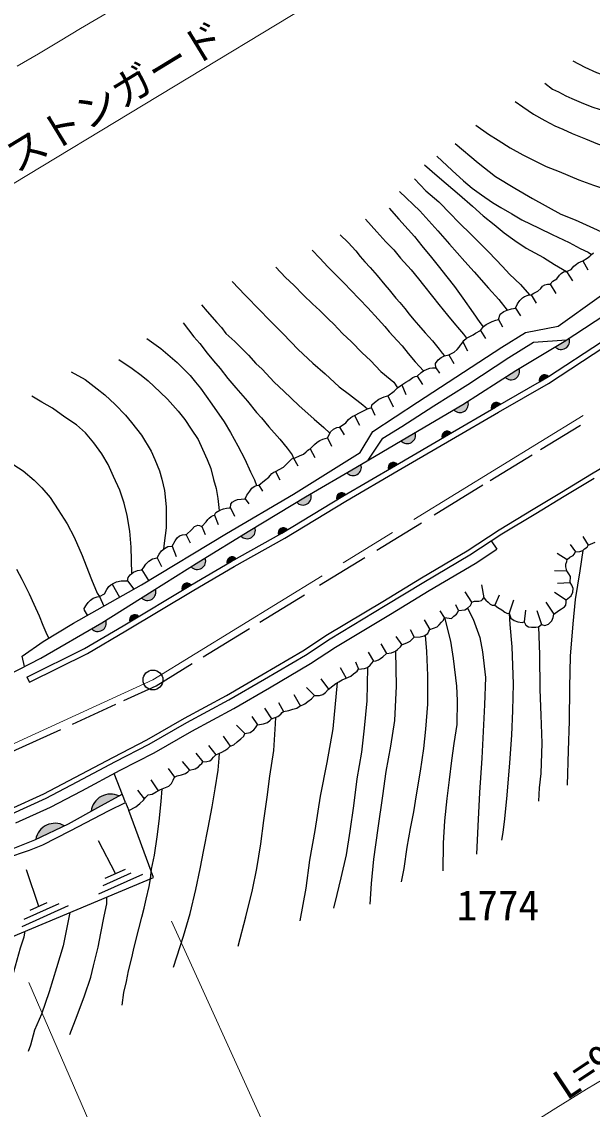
# Model space of a CAD drawing. Units: millimetres at full size, sheet at 1:1000; details may follow other scales. Extents: x 40000 to 680000, y 20000 to 380000.
# Drawn here: x 251174 to 285642, y 248745 to 314461 of the extents above; entities that cross this region are included whole.
import ezdxf
from ezdxf.enums import TextEntityAlignment as Align

# ---------------------------------------------------------------- set-up
doc = ezdxf.new("R2010")
doc.units = ezdxf.units.MM
doc.header["$LTSCALE"] = 1000
doc.linetypes.add('CHAIN', pattern=[18.5, 12, -1.5, 3.5, -1.5])
for name, color, linetype, lineweight in [('M-BGD', 7, 'Continuous', 25), ('M-BMK', 2, 'CHAIN', 13), ('M-BMK-SRVR', 3, 'Continuous', 25), ('M-STR-HTXT', 7, 'Continuous', 13), ('M-STR-STRC', 7, 'Continuous', 25)]:
    doc.layers.add(name, color=color, linetype=linetype, lineweight=lineweight)
doc.layers.add('M-BMK-HTXT', color=7, linetype='Continuous')
doc.styles.add('ＭＳ ゴシック', font='')
doc.styles.get('ＭＳ ゴシック').set_extended_font_data('MS Gothic')

msp = doc.modelspace()

# ---------------------------------------------------------------- hatches: boundary and pattern name
at = {"layer": 'M-BGD'}
for points in [[(283394, 294816, 0.82183), (284235, 295339)], [(280381, 292980, 0.82183), (281214, 293517)], [(282996, 293018, 0.84072), (282461, 292695)], [(277279, 291012, 0.82183), (278127, 291525)], [(280089, 291342, 0.84072), (279547, 291028)], [(274085, 289136, 0.82183), (274939, 289639)], [(277114, 289604, 0.84072), (276573, 289289)], [(270808, 287201, 0.82183), (271663, 287703)], [(273867, 287711, 0.84072), (273327, 287394)], [(267784, 285424, 0.82183), (268636, 285930)], [(270747, 285882, 0.84072), (270210, 285561)], [(264415, 283387, 0.82183), (265260, 283903)], [(267221, 283762, 0.84072), (266682, 283445)], [(261413, 281525, 0.82183), (262255, 282047)], [(264127, 282007, 0.84072), (263584, 281696)], [(258409, 279653, 0.82183), (259248, 280180)], [(261398, 280421, 0.84072), (260862, 280098)], [(255398, 277783, 0.82183), (256250, 278290)], [(258245, 278522, 0.84072), (257709, 278199)], [(257052, 267680, 0.51219), (255370, 266757)], [(253752, 265880, 0.51219), (252019, 265057)]]:
    msp.add_hatch(color=256, dxfattribs=at).paths.add_polyline_path(points)

# ---------------------------------------------------------------- linework, layer by layer
for p, q in [((285074, 300011), (285370, 299477)), ((284096, 299371), (284452, 298809)), ((283093, 298606), (283435, 298033)), ((281943, 297959), (282259, 297448)), ((281001, 297161), (281304, 296698)), ((279973, 296466), (280217, 296020)), ((278899, 295810), (279191, 295329)), ((277832, 295118), (278101, 294573)), ((276983, 294329), (277273, 293817)), ((276200, 293556), (276405, 293219)), ((274145, 292525), (274386, 291944)), ((275057, 293042), (275392, 292547)), ((273300, 291849), (273606, 291188)), ((272301, 291124), (272508, 290684)), ((271271, 290663), (271584, 290089)), ((270371, 289970), (270650, 289496)), ((269644, 289308), (269891, 288809)), ((268595, 288651), (268883, 288133)), ((285597, 287136), (287864, 288498)), ((267592, 288087), (267846, 287619)), ((266514, 287293), (266764, 286784)), ((283790, 286036), (285597, 287136)), ((283955, 285786), (285762, 286885)), ((265501, 286462), (265728, 286103)), ((282075, 284999), (283790, 286036)), ((264663, 285635), (264894, 285339)), ((282240, 284748), (283955, 285786)), ((262816, 284640), (263032, 284085)), ((263794, 285082), (264022, 284585)), ((280015, 283768), (282075, 284999)), ((280180, 283518), (282240, 284748)), ((262047, 283950), (262246, 283472)), ((261112, 283465), (261342, 282976)), ((278087, 282497), (280015, 283768)), ((285073, 283364), (285391, 282833)), ((260254, 282775), (260497, 282142)), ((278564, 281734), (279868, 282593)), ((279537, 283094), (279868, 282593)), ((284316, 282864), (284630, 282422)), ((259358, 282066), (259614, 281545)), ((275317, 280858), (278087, 282497)), ((283526, 282344), (284122, 281964)), ((258435, 281344), (258829, 280691)), ((275780, 280087), (278564, 281734)), ((283352, 281310), (284112, 281289)), ((257558, 280683), (257947, 280176)), ((272983, 279434), (275317, 280858)), ((256627, 280473), (257074, 279682)), ((273449, 278664), (275780, 280087)), ((278362, 279397), (277970, 280012)), ((278945, 280438), (279091, 279654)), ((283359, 279998), (284068, 279534)), ((283540, 280533), (284305, 280578)), ((255876, 279733), (256136, 279152)), ((269643, 277429), (272983, 279434)), ((280021, 279804), (279765, 279208)), ((280889, 279505), (280629, 278715)), ((282846, 279394), (283320, 278662)), ((270123, 276667), (273449, 278664)), ((276715, 278452), (276461, 278870)), ((277570, 278883), (277403, 279231)), ((281617, 278895), (281522, 278202)), ((282284, 278888), (282573, 278032)), ((275484, 278311), (275825, 277729)), ((268149, 276444), (269643, 277429)), ((274650, 277732), (274887, 277264)), ((268626, 275680), (270123, 276667)), ((272860, 276871), (273207, 276279)), ((273785, 277311), (274144, 276819)), ((265688, 274990), (268149, 276444)), ((272108, 276360), (272434, 275826)), ((266143, 274213), (268626, 275680)), ((270403, 275436), (270773, 274790)), ((271342, 275774), (271523, 275331)), ((251483, 274861), (251639, 274547)), ((263548, 273751), (265688, 274990)), ((269243, 274753), (269707, 274121)), ((263988, 272966), (266143, 274213)), ((268381, 274225), (268855, 273747)), ((261001, 272371), (263548, 273751)), ((267615, 273813), (268018, 273110)), ((261440, 271585), (263988, 272966)), ((265846, 272977), (266270, 272344)), ((266686, 273315), (266979, 272789)), ((258734, 271069), (261001, 272371)), ((265084, 272471), (265416, 271976)), ((259164, 270278), (261440, 271585)), ((264151, 271962), (264658, 271447)), ((256707, 270028), (258734, 271069)), ((263337, 271293), (263769, 270677)), ((257124, 269230), (259164, 270278)), ((261686, 270263), (262121, 269745)), ((262452, 270720), (262899, 270155)), ((254376, 268789), (256707, 270028)), ((260865, 269762), (261301, 269231)), ((252510, 267813), (254376, 268789)), ((254796, 267993), (257124, 269230)), ((257449, 267290), (256753, 269033)), ((260021, 269331), (260412, 268815)), ((259431, 267993), (258999, 268651)), ((250465, 266881), (252510, 267813)), ((252905, 267004), (254796, 267993)), ((258587, 267510), (258189, 268023)), ((250812, 266050), (252905, 267004)), ((259128, 262742), (257638, 266797)), ((256829, 262982), (255818, 264973)), ((252198, 261004), (251461, 263208)), ((255832, 261765), (258479, 262958)), ((256095, 262267), (257784, 263029)), ((256222, 262709), (257436, 263256)), ((251196, 259781), (254001, 261053)), ((251327, 260224), (253441, 261184)), ((251683, 260770), (252713, 261238))]:
    msp.add_line(p, q, dxfattribs=at)
for points in [[(284471, 312094), (285202, 311719), (285898, 311398), (286618, 311125), (287533, 310824), (288319, 310615), (289343, 310323), (290156, 310165), (291218, 310013), (292352, 309829), (293354, 309721), (294633, 309623), (295694, 309519)], [(282771, 310740), (283242, 310397), (283597, 310219), (284040, 309979), (284410, 309825), (284981, 309575), (285624, 309325), (286120, 309165), (286735, 308948), (287345, 308764), (288219, 308506), (289115, 308273), (289971, 308059), (290772, 307880), (291730, 307692), (292577, 307530), (293125, 307408), (293372, 307357)], [(280993, 309637), (281450, 309311), (282098, 308871), (282772, 308500), (283385, 308164), (283873, 307967), (284433, 307701), (285231, 307380), (285968, 307086), (286653, 306840), (287291, 306628), (288004, 306424), (288885, 306151), (289681, 305912), (290304, 305782), (290916, 305637), (291458, 305450)], [(278609, 308209), (279372, 307673), (279961, 307296), (280691, 306839), (281457, 306414), (282856, 305713), (283647, 305403), (284829, 304911), (285714, 304580), (286520, 304318), (287520, 303959), (288261, 303763), (288889, 303565), (289205, 303471), (289540, 303353)], [(277352, 307099), (278747, 305932), (279787, 305118), (280963, 304397), (282037, 303776), (283747, 302842), (284607, 302488), (285724, 301980), (286464, 301646), (286980, 301286)], [(276251, 306337), (277187, 305466), (277868, 304851), (278391, 304401), (278950, 304010), (279621, 303536), (280123, 303237), (280785, 302854), (281385, 302489), (282425, 301986), (283222, 301597), (284241, 301115), (284906, 300768), (285388, 300532), (285602, 300403)], [(250363, 275002), (252317, 275997), (256009, 278137), (259051, 280058), (261880, 281815), (264953, 283721), (268325, 285749), (271367, 287528), (274499, 289381), (277829, 291335), (281025, 293395), (283940, 295143), (287056, 297172), (290141, 299408), (293169, 301653), (295886, 303458), (297340, 304560), (299099, 305878)], [(275504, 305820), (276266, 305154), (276825, 304692), (277616, 304006), (278410, 303312), (279049, 302736), (279724, 302200), (280328, 301703), (280955, 301235), (281654, 300778), (282690, 300214), (283361, 299794), (284096, 299371)], [(251340, 275499), (251198, 276125), (252462, 277013), (254307, 278118), (258408, 280436), (263543, 283535), (267594, 285922), (271610, 288428), (272380, 289710), (275092, 291480), (280176, 294802), (281612, 295688), (283592, 296059), (286054, 297842), (288578, 299533), (290946, 301141), (293664, 302925), (295016, 303854), (296936, 305167)], [(274893, 304966), (275585, 304244), (276371, 303579), (277090, 302836), (277530, 302397), (278415, 301529), (279390, 300533), (280218, 299678), (280651, 299209), (281302, 298591), (281853, 297952)], [(251483, 274861), (254972, 276591), (257292, 277948), (261398, 280421), (263830, 281840), (266892, 283564), (270578, 285784), (273745, 287640), (276957, 289512), (279806, 291181), (282460, 292697), (282996, 293018), (286208, 295127), (289465, 297333), (292572, 299375), (295709, 301492), (298469, 303374), (299992, 304430)], [(251639, 274547), (255138, 276283), (257471, 277647), (261577, 280120), (264004, 281536), (267068, 283262), (270757, 285483), (273922, 287338), (277133, 289210), (279982, 290878), (283008, 292607), (286402, 294835), (289659, 297042), (292766, 299083), (295906, 301202), (298668, 303086), (300175, 304132)], [(273992, 304208), (275226, 303044), (276319, 301828), (277008, 301019), (277951, 299981), (278504, 299350), (279369, 298362), (280004, 297672), (280499, 297032)], [(273372, 303201), (273959, 302527), (274525, 301912), (274902, 301482), (275343, 300928), (275920, 300212), (276330, 299705), (276865, 299039), (277321, 298463), (277826, 297752), (278452, 296873), (278849, 296291), (279048, 296028)], [(271936, 302526), (272627, 301768), (273171, 301161), (273654, 300671), (274047, 300169), (274702, 299462), (275153, 298926), (275456, 298553), (275983, 297864), (276368, 297378), (276897, 296734), (277272, 296258), (277614, 295859), (277854, 295577), (278040, 295339)], [(270417, 301589), (270895, 301131), (271353, 300611), (271628, 300281), (271905, 299952), (272220, 299610), (272657, 299130), (273101, 298566), (273368, 298258), (273778, 297763), (274024, 297502), (274313, 297126), (274581, 296789), (274870, 296456), (275148, 296134), (275543, 295665), (275988, 295180), (276388, 294684), (276570, 294438), (276721, 294268)], [(255152, 278596), (254957, 278911), (254953, 279005), (255082, 279231), (255183, 279367), (255326, 279500), (255492, 279622), (255732, 279712), (255876, 279733), (256168, 279890), (256311, 280155), (256434, 280331), (256552, 280428), (256703, 280518), (256890, 280618), (257177, 280672), (257558, 280683), (257602, 280874), (257717, 281032), (257929, 281204), (258176, 281305), (258435, 281344), (258525, 281455), (258668, 281685), (258762, 281782), (258855, 281868), (259074, 281997), (259358, 282066), (259478, 282287), (259618, 282495), (259790, 282632), (260009, 282743), (260254, 282775), (260441, 283096), (260567, 283279), (260714, 283397), (260890, 283465), (261055, 283483), (261112, 283465), (261450, 283775), (261619, 283958), (261817, 284033), (261921, 284029), (262047, 283950), (262313, 284242), (262414, 284378), (262496, 284468), (262608, 284558), (262730, 284633), (262816, 284640), (262896, 284799), (263144, 284946), (263370, 285032), (263549, 285068), (263707, 285079), (263794, 285082), (263815, 285302), (263894, 285434), (264067, 285539), (264218, 285600), (264440, 285621), (264663, 285635), (264782, 285848), (264944, 286092), (265073, 286275), (265213, 286387), (265364, 286440), (265501, 286462), (265843, 286736), (266108, 286948), (266173, 287035), (266290, 287168), (266397, 287235), (266514, 287293), (266989, 287545), (267161, 287728), (267330, 287896), (267495, 288040), (267592, 288087), (267697, 288101), (267956, 288224), (268200, 288331), (268358, 288468), (268437, 288554), (268527, 288622), (268595, 288651), (268858, 288910), (269023, 289061), (269192, 289165), (269364, 289244), (269515, 289276), (269644, 289308), (269746, 289507), (269821, 289683), (270004, 289851), (270126, 289906), (270215, 289940), (270371, 289970), (270749, 290225), (270914, 290426), (271054, 290545), (271176, 290624), (271271, 290663), (271622, 290854), (271812, 290951), (272064, 291066), (272175, 291116), (272301, 291124), (272316, 291304), (272485, 291458), (272743, 291645), (273066, 291795), (273221, 291835), (273300, 291849), (273682, 292145), (273868, 292339), (274145, 292525), (274378, 292673), (274565, 292784), (274799, 292963), (274942, 293028), (275057, 293042), (275313, 293262), (275446, 293366), (275661, 293467), (275827, 293531), (275999, 293549), (276200, 293556), (276175, 293819), (276323, 294024), (276509, 294171), (276721, 294268), (276983, 294329), (277300, 294499), (277473, 294650), (277598, 294790), (277674, 294926), (277785, 295041), (277879, 295196), (278040, 295339), (278281, 295465), (278453, 295533), (278579, 295634), (278899, 295810), (279080, 296051), (279227, 296162), (279431, 296259), (279590, 296356), (279809, 296422), (279973, 296466), (280086, 296781), (280294, 296942), (280499, 297032), (280768, 297104), (281001, 297161), (281128, 297424), (281271, 297625), (281433, 297769), (281552, 297855), (281763, 297945), (281943, 297959), (282113, 298064), (282346, 298182), (282533, 298340), (282640, 298477), (282784, 298559), (282939, 298595), (283093, 298606), (283259, 298775), (283511, 298923), (283658, 299138), (283766, 299253), (283899, 299346), (284096, 299371), (284370, 299487), (284524, 299688), (284693, 299810), (284794, 299889), (284934, 299961), (285074, 300011), (285340, 300177), (285498, 300302), (285602, 300403), (285710, 300507)], [(268717, 300659), (269176, 300168), (269674, 299656), (270328, 298979), (270690, 298619), (271042, 298257), (271576, 297689), (272087, 297174), (272703, 296486), (273105, 296038), (273369, 295715), (273852, 295198), (274148, 294872), (274526, 294404), (274952, 293916), (275206, 293635), (275446, 293366)], [(266529, 299638), (267102, 299002), (267622, 298537), (268198, 297929), (268740, 297407), (269187, 297011), (269708, 296494), (270029, 296187), (270560, 295626), (271094, 295124), (271747, 294450), (272254, 293985), (272870, 293323), (273423, 292857), (273650, 292679), (273876, 292344)], [(263885, 298764), (264675, 297933), (265576, 297004), (266084, 296493), (266964, 295609), (267882, 294664), (268769, 293821), (269515, 293176), (270357, 292402), (270972, 291942), (271774, 291311), (272064, 291066)], [(262033, 297359), (262370, 296950), (262957, 296287), (263241, 295979), (263511, 295622), (264039, 295131), (264462, 294708), (264879, 294308), (265308, 293801), (265691, 293466), (266418, 292685), (267007, 292141), (267921, 291264), (268835, 290455), (269420, 289948), (269784, 289595)], [(260933, 296265), (261576, 295425), (261935, 295016), (262376, 294441), (262754, 293970), (263153, 293507), (263629, 292911), (264102, 292347), (264820, 291534), (265366, 290857), (265661, 290522), (266107, 289986), (266764, 289242), (267207, 288690), (267519, 288287), (267592, 288087)], [(258727, 295319), (259581, 294717), (260570, 293863), (261352, 293088), (261673, 292674), (261966, 292322), (262655, 291348), (263395, 290279), (263779, 289650), (264219, 288842), (264654, 288031), (264999, 287266), (265232, 286784), (265364, 286440)], [(272105, 287965), (272988, 289304), (274132, 290011), (276077, 291248), (278121, 292546), (280611, 294176), (282094, 295103), (284077, 295232)], [(257042, 294050), (257844, 293499), (258397, 293102), (258802, 292758), (259543, 292077), (259978, 291654), (260618, 290927), (261030, 290435), (261413, 289845), (261828, 289213), (262097, 288634), (262373, 288017), (262600, 287465), (262767, 286795), (262929, 286247), (263013, 285649), (263088, 285105), (263091, 284915)], [(254161, 293297), (255011, 292833), (255737, 292279), (256189, 291911), (256825, 291330), (257440, 290697), (257799, 290242), (258400, 289485), (258993, 288516), (259222, 288014), (259506, 287315), (259639, 286816), (259802, 286140), (259895, 285153), (259889, 283888), (259781, 282962), (259740, 282592)], [(257823, 281118), (257780, 282702), (257695, 283673), (257544, 284627), (257366, 285374), (257098, 286152), (256715, 286975), (256390, 287706), (256007, 288343), (255538, 289013), (255017, 289614), (254478, 290095), (253769, 290573), (253039, 291102), (252379, 291481), (251792, 291841)], [(247641, 289485), (248457, 289065), (249288, 288589), (249960, 288185), (250692, 287683), (251268, 287316), (251922, 286764), (252386, 286304), (252897, 285715), (253383, 284974), (253909, 284130), (254333, 283315), (254815, 282215), (255064, 281587), (255388, 280764), (255724, 279923), (255876, 279733)], [(250581, 266604), (252641, 267543), (254516, 268524), (256846, 269762), (258877, 270805), (261147, 272109), (263695, 273489), (265840, 274731), (268308, 276190), (269803, 277175), (273139, 279177), (275471, 280601), (278246, 282243), (280180, 283518)], [(250205, 263919), (251634, 264410), (252445, 264719), (254089, 265563), (256457, 266799), (257449, 267290), (257638, 266797), (258063, 267021), (258313, 267222), (258528, 267431), (258646, 267590), (258813, 267743), (259049, 267791), (259299, 267923), (259563, 268062), (260058, 268259), (260218, 268426), (260329, 268634), (260412, 268815), (260565, 268891), (260829, 268953), (261065, 269037), (261211, 269141), (261301, 269231), (261649, 269315), (261844, 269440), (261962, 269551), (262052, 269634), (262121, 269745), (262364, 269766), (262545, 269808), (262656, 269905), (262760, 270016), (262899, 270155), (263262, 270323), (263436, 270427), (263630, 270538), (263769, 270677), (263991, 270760), (264179, 270941), (264415, 271135), (264582, 271295), (264658, 271447), (264971, 271518), (265193, 271677), (265304, 271802), (265416, 271976), (265784, 272032), (266020, 272122), (266180, 272261), (266270, 272344), (266646, 272484), (266820, 272622), (266903, 272713), (266979, 272789), (267320, 272844), (267556, 272928), (267785, 272976), (267938, 273073), (268286, 273234), (268467, 273393), (268689, 273539), (268855, 273747), (269169, 273748), (269363, 273817), (269516, 273928), (269682, 274102), (269975, 274332), (270148, 274471), (270322, 274582), (270530, 274686), (270773, 274790), (271058, 274922), (271218, 275054), (271350, 275165), (271433, 275227), (271523, 275331), (271879, 275381), (272066, 275444), (272233, 275583), (272330, 275708), (272434, 275826), (272559, 275833), (272719, 275902), (272851, 275985), (272997, 276089), (273207, 276279), (273519, 276333), (273755, 276417), (273873, 276534), (274053, 276694), (274144, 276819), (274477, 276951), (274637, 277035), (274748, 277132), (274887, 277264), (275242, 277299), (275478, 277354), (275707, 277493), (275777, 277632), (275825, 277729), (276271, 277897), (276396, 278015), (276541, 278175), (276646, 278293), (276715, 278452), (277139, 278404), (277271, 278550), (277438, 278668), (277500, 278751), (277570, 278883), (277945, 278932), (278105, 279029), (278278, 279189), (278348, 279314), (278362, 279397), (278528, 279453), (278799, 279453), (278945, 279494), (279021, 279543), (279091, 279654), (279211, 279512), (279354, 279378), (279483, 279270), (279591, 279199), (279765, 279208), (279944, 279056), (280172, 278917), (280360, 278783), (280521, 278712), (280629, 278715), (280722, 278425), (280919, 278282), (281138, 278202), (281406, 278153), (281522, 278202), (281639, 277996), (281782, 277898), (281974, 277884), (282243, 277871), (282390, 277893), (282573, 278032), (282779, 277983), (282998, 278054), (283195, 278251), (283276, 278452), (283320, 278662), (283625, 278882), (283781, 278984), (283965, 279096), (284045, 279208), (284072, 279391), (284068, 279534), (284366, 279771), (284467, 279994), (284482, 280207), (284416, 280420), (284305, 280578), (284325, 280939), (284229, 281102), (284112, 281289), (284051, 281523), (284046, 281690), (284112, 281837), (284122, 281964), (284280, 282097), (284488, 282209), (284559, 282290), (284630, 282422), (284894, 282442), (285066, 282513), (285183, 282614), (285330, 282721), (285391, 282833), (285809, 283023)], [(285066, 282513), (284884, 281273), (284619, 279539), (284471, 278085), (284308, 276130), (284275, 274222), (284257, 272192), (284190, 270426), (284123, 268329)], [(250863, 281380), (251174, 280787), (251614, 279897), (251906, 279275), (252225, 278564), (252455, 277996), (252683, 277433), (252810, 277221)], [(278105, 279029), (278457, 278354), (278855, 277248), (279010, 276391), (279183, 274844), (279141, 273183), (279046, 271576), (278963, 269957), (278820, 267891), (278731, 265861), (278647, 264164)], [(280629, 278715), (280653, 278030), (280793, 276696), (280868, 274456), (280818, 272833), (280763, 271359), (280638, 269676), (280488, 267727), (280343, 266288), (280233, 265473), (280158, 265004)], [(276715, 278452), (277080, 277035), (277242, 275986), (277438, 274316), (277486, 273437), (277462, 271995), (277283, 270848), (277137, 269813), (277006, 268657), (276860, 267516), (276721, 266173), (276632, 264821), (276607, 263162)], [(275549, 277397), (275629, 276405), (275687, 274952), (275694, 273214), (275571, 271708), (275452, 270553), (275253, 269169), (274996, 267753), (274836, 266711), (274641, 265708), (274445, 264585), (274250, 263299), (274102, 262482)], [(282390, 277893), (282455, 276230), (282473, 274112), (282533, 272560), (282593, 270857), (282542, 269043), (282432, 268174), (282391, 267369)], [(273755, 276417), (273787, 274305), (273694, 272227), (273460, 270678), (273180, 269160), (272970, 267681), (272682, 265735), (272417, 263859), (272284, 262395), (272214, 261144)], [(272066, 275444), (272031, 273435), (271868, 271770), (271693, 270321), (271427, 268715), (271222, 267090), (270992, 265557), (270775, 264114), (270461, 262732), (270220, 261718), (270015, 260898)], [(270235, 274526), (269972, 271740), (269603, 269697), (269210, 267674), (268874, 265593), (268562, 263802), (268331, 262103), (267984, 260139)], [(264255, 258591), (264705, 260368), (265120, 262007), (265373, 263299), (265627, 264790), (265802, 266197), (265999, 267596), (266168, 268876), (266411, 270418), (266504, 272033), (266531, 272441)], [(260350, 257328), (260941, 259204), (261345, 260580), (261690, 262023), (261959, 263266), (262169, 264417), (262433, 265747), (262673, 267015), (262860, 268111), (263036, 269235), (263104, 269968), (263125, 270260)], [(248379, 263820), (250455, 264430), (251966, 265032), (254005, 266000), (255773, 266980), (257250, 267789)], [(258945, 262665), (259020, 263248), (259184, 264106), (259362, 265206), (259472, 266160), (259595, 267343), (259652, 268098)], [(248624, 263342), (250532, 259139), (259128, 262742)], [(257236, 255026), (257334, 255799), (257493, 256470), (257631, 257107), (257821, 257889), (257922, 258367), (258075, 258937), (258256, 259652), (258431, 260347), (258569, 260890), (258686, 261441), (258866, 262198), (258945, 262665)], [(254073, 253257), (254531, 254414), (254971, 255591), (255352, 256727), (255518, 257420), (255788, 258543), (255950, 259393), (256154, 260420), (256304, 261150), (256323, 261566)], [(254082, 260627), (253666, 258621), (253265, 257295), (252820, 255838), (252374, 254481), (251941, 253533), (251705, 252617), (251565, 252242)], [(249167, 251904), (249768, 253776), (250122, 255030), (250470, 256256), (250794, 257410), (251097, 258495), (251314, 259169), (251386, 259497)]]:
    msp.add_lwpolyline(points, dxfattribs=at)
for centre, radius, start, end in [((283762, 295161), 505, 223.09731, 20.7555), ((280745, 293331), 505, 223.97916, 21.63735), ((282757, 292810), 318, 41.00702, 201.22475), ((277653, 291352), 505, 222.34393, 20.00213), ((279845, 291138), 318, 39.97165, 200.18938), ((274462, 289472), 505, 221.68804, 19.34623), ((276871, 289399), 318, 40.16409, 200.38182), ((271186, 287537), 505, 221.60515, 19.26334), ((273624, 287505), 318, 40.23827, 200.456), ((268160, 285761), 505, 221.91258, 19.57077), ((270506, 285675), 318, 40.74999, 200.96773), ((264786, 283728), 505, 222.58658, 20.24477), ((266979, 283557), 318, 40.34027, 200.558), ((261782, 281869), 505, 222.99476, 20.65296), ((263882, 281804), 318, 39.66651, 199.88424), ((258776, 279999), 505, 223.31863, 20.97682), ((261159, 280213), 318, 40.9518, 201.16953), ((255774, 278121), 505, 221.94266, 19.60085), ((258005, 278313), 318, 40.9518, 201.16953), ((256544, 266613), 1182, 64.53331, 173.01846), ((253182, 264845), 1182, 61.16503, 169.65018)]:
    msp.add_arc(centre, radius, start, end, dxfattribs=at)
at = {"layer": 'M-BMK'}
msp.add_lwpolyline([(65063, 303009), (100279, 299325), (108584, 298303), (119600, 296506), (125917, 295145), (134531, 293000), (145127, 289867), (157204, 285365), (162938, 282788), (181485, 274469), (190737, 270637), (198871, 267906), (203269, 266826), (208366, 265959), (213919, 265321), (219523, 264989), (226692, 265231), (233612, 265959), (237965, 266842), (243733, 268325), (250271, 270649), (259101, 274685), (302051, 301087)], dxfattribs=at)
at = {"layer": 'M-BMK-SRVR'}
msp.add_circle((259101, 274685), 600, dxfattribs=at)
at = {"layer": 'M-STR-HTXT'}
for p, q in [((238429, 297278), (284819, 325338)), ((260225, 260110), (267363, 244391)), ((251605, 256408), (258657, 240145))]:
    msp.add_line(p, q, dxfattribs=at)
for points in [[(250897, 311773), (252180, 312524), (253493, 313310), (254728, 314061), (256614, 315167)], [(281752, 247750), (283450, 248818), (285293, 249951), (286930, 250928)]]:
    msp.add_lwpolyline(points, dxfattribs=at)
at = {"layer": 'M-STR-STRC'}
for p, q in [((282518, 288611), (284923, 290089)), ((279470, 286737), (282013, 288300)), ((276090, 284659), (279038, 286471)), ((272627, 282530), (275323, 284188)), ((269171, 280406), (271892, 282079)), ((265561, 278187), (268250, 279840)), ((262138, 276083), (264940, 277805)), ((254232, 272020), (256849, 273216)), ((250596, 270357), (253528, 271698))]:
    msp.add_line(p, q, dxfattribs=at)
msp.add_lwpolyline([(257343, 273442), (259289, 274332), (261474, 275675)], dxfattribs=at)

# ---------------------------------------------------------------- texts
at = {"layer": 'M-BMK-HTXT', "style": 'ＭＳ ゴシック'}
msp.add_text('1774', height=1833, dxfattribs=at).set_placement((279942, 261069), align=Align.MIDDLE_CENTER)
at = {"layer": 'M-STR-HTXT', "style": 'ＭＳ ゴシック'}
for s, rotation, p in [('ストンガード', 31.35, (256770, 309962)), ('L=95.0', 33.57, (286693, 252078))]:
    msp.add_text(s, height=1833, rotation=rotation, dxfattribs=at).set_placement(p, align=Align.MIDDLE_CENTER)

doc.saveas('drawing.dxf')
